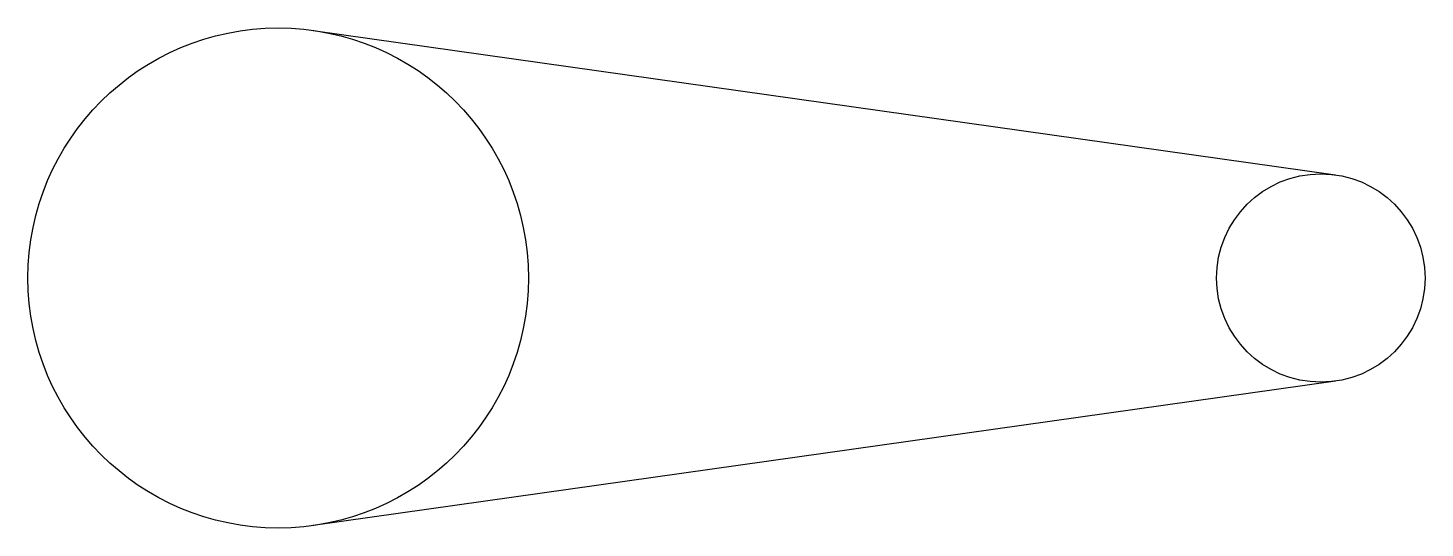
# Model space of a CAD drawing. Header units: millimetres. Extents: x -12 to 55, y -12 to 12.
import ezdxf

# ---------------------------------------------------------------- set-up
doc = ezdxf.new("R2010")
doc.units = ezdxf.units.MM

msp = doc.modelspace()

# ---------------------------------------------------------------- linework, layer by layer
for p, q in [((1.68, 11.882), (50.7, 4.951)), ((50.7, -4.951), (1.68, -11.882))]:
    msp.add_line(p, q)
for centre, radius in [((0, 0), 12), ((50, 0), 5)]:
    msp.add_circle(centre, radius)

doc.saveas('drawing.dxf')
